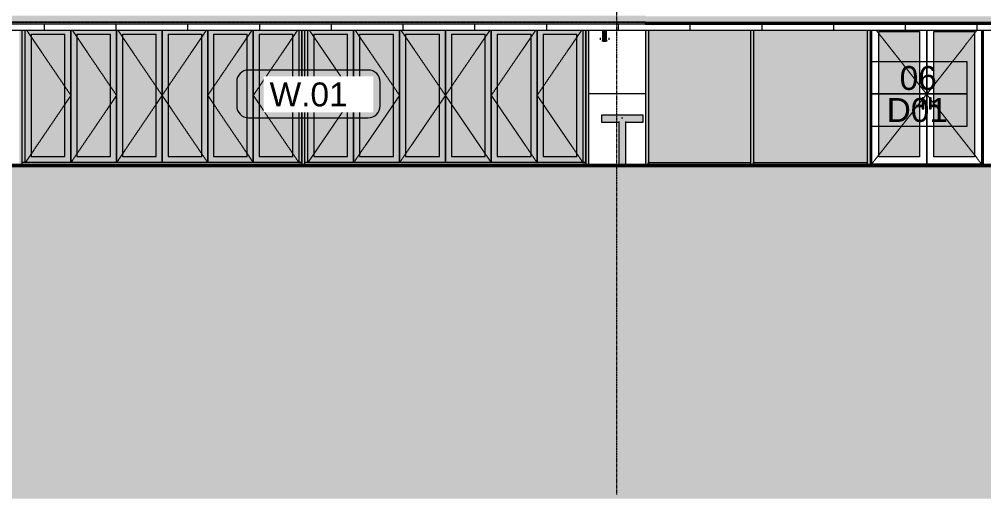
# Model space of a CAD drawing. Header units: millimetres. Extents: x -2361666 to -2009843, y -375 to 29863.
# Drawn here: x -2083591 to -2067463, y -375 to 7650 of the extents above; entities that cross this region are included whole.
import ezdxf

# ---------------------------------------------------------------- set-up
doc = ezdxf.new("R2010")
doc.units = ezdxf.units.MM
for name, pattern in [('AEC_Center', [24, 12, -4, 4, -4]), ('Dash Small', [9, 3, -1.5, 3, -1.5]), ('Grid Line', [21, 12, -3, 3, -3])]:
    doc.linetypes.add(name, pattern=pattern)
for name, color, linetype, lineweight in [('A-CLNG', 13, 'Continuous', 5), ('A-CLNG-PATT', 13, 'Continuous', 5), ('A-DETL', 90, 'Continuous', 50), ('A-DETL-GENF', 92, 'Continuous', 5), ('A-DOOR', 31, 'Continuous', 5), ('A-DOOR-FRAM', 31, 'Continuous', 5), ('A-DOOR-GLAZ', 31, 'Continuous', 5), ('A-DOOR-IDEN', 31, 'Continuous', 5), ('A-FLOR-LEVL', 51, 'Continuous', 5), ('A-GLAZ-CURT', 52, 'Continuous', 5), ('A-GLAZ-CWMG', 51, 'Continuous', 5), ('A-ROOF', 132, 'Continuous', 5), ('A-WALL', 113, 'Continuous', 5), ('A-WALL-IDEN', 211, 'Continuous', 5), ('A-WALL-PATT', 111, 'Continuous', 5), ('F-FIRE', 13, 'Continuous', 5), ('P-SANR-FIXT', 6, 'Continuous', 5), ('S-GRID', 1, 'Continuous', 5)]:
    doc.layers.add(name, color=color, linetype=linetype, lineweight=lineweight)
doc.styles.add('Arial_2', font='arial.ttf', dxfattribs={"height": 400})

# ---------------------------------------------------------------- blocks, each defined once
blk = doc.blocks.new('Hydrant_double8 - Hydrant_double-1019432-SOUTH EAST - PART C')
at = {"layer": 'F-FIRE'}
blk.add_hatch(color=256, dxfattribs=at).paths.add_polyline_path([(-1623129, 5986), (-1623129, 6046), (-1623829, 6044), (-1623829, 5986), (-1623479, 5986), (-1623490, 5996), (-1623469, 5996), (-1623479, 5986), (-1623253, 5986)])
h = blk.add_hatch(color=256, dxfattribs=at)
h.paths.add_polyline_path([(-1623479, 5986), (-1623419, 5926), (-1623129, 5928), (-1623129, 5986), (-1623479, 5986)])
h.paths.add_polyline_path([(-1623683, 5926), (-1623537, 5928), (-1623479, 5986), (-1623829, 5986), (-1623829, 5926)])
h = blk.add_hatch(color=256, dxfattribs=at)
h.paths.add_polyline_path([(-1623479, 5986), (-1623479, 5986), (-1623469, 5996), (-1623490, 5996), (-1623483, 5990)])
h.paths.add_polyline_path([(-1623539, 5200), (-1623419, 5200), (-1623422, 5928), (-1623479, 5986), (-1623539, 5926), (-1623539, 5353)])
for p, q in [((-1623129, 6046), (-1623829, 6046)), ((-1623829, 6046), (-1623829, 5986)), ((-1623829, 5986), (-1623829, 5926)), ((-1623469, 5996), (-1623490, 5996)), ((-1623129, 5986), (-1623129, 6046)), ((-1623129, 5926), (-1623129, 5986)), ((-1623829, 5926), (-1623525, 5926)), ((-1623539, 5941), (-1623539, 5200)), ((-1623434, 5926), (-1623129, 5926)), ((-1623419, 5200), (-1623419, 5941))]:
    blk.add_line(p, q, dxfattribs=at)
blk = doc.blocks.new('Downpipe - L Spreader - Default-1551929-SOUTH EAST - PART C')
at = {"layer": 'P-SANR-FIXT'}
for points in [[(-1623776, 7277), (-1623756, 7279), (-1623735, 7287), (-1623735, 7465), (-1623816, 7465), (-1623816, 7287), (-1623813, 7285), (-1623795, 7279)], [(-1623776, 7275), (-1623751, 7280), (-1623756, 7279), (-1623776, 7277), (-1623795, 7279), (-1623792, 7277)]]:
    blk.add_hatch(color=256, dxfattribs=at).paths.add_polyline_path(points)
for p, q in [((-1623851, 7340), (-1623851, 7307)), ((-1623701, 7307), (-1623701, 7340))]:
    blk.add_line(p, q, dxfattribs=at)
blk.add_open_spline([(-1623735, 7287), (-1623736, 7287), (-1623740, 7285), (-1623747, 7282), (-1623760, 7278), (-1623776, 7276), (-1623796, 7279), (-1623809, 7283), (-1623816, 7287), (-1623817, 7287)], degree=3, knots=[0.3172952, 0.3172952, 0.3172952, 0.3172952, 0.3333333, 0.375, 0.4166667, 0.5, 0.5833333, 0.6666667, 0.6827017, 0.6827017, 0.6827017, 0.6827017], dxfattribs=at)
blk = doc.blocks.new('Door_CW_BiFold_TwoWayInfillPanel_AF - Default-2183429-SOUTH EAST - PART C')
at = {"layer": 'A-DOOR'}
h = blk.add_hatch(color=256, dxfattribs=at)
h.paths.add_polyline_path([(-1628738, 5250), (-1627972, 5250), (-1627973, 7465), (-1628738, 7465), (-1628738, 6414)])
h.paths.add_polyline_path([(-1628252, 5350), (-1628638, 5350), (-1628638, 7400), (-1628072, 7400), (-1628072, 5350)])
h = blk.add_hatch(color=256, dxfattribs=at)
h.paths.add_polyline_path([(-1627972, 5250), (-1627205, 5250), (-1627207, 7465), (-1627972, 7465), (-1627972, 6414)])
h.paths.add_polyline_path([(-1627872, 5350), (-1627872, 7400), (-1627305, 7400), (-1627305, 5350)])
h = blk.add_hatch(color=256, dxfattribs=at)
h.paths.add_polyline_path([(-1627205, 5250), (-1626438, 5250), (-1626440, 7465), (-1627205, 7465), (-1627205, 6414)])
h.paths.add_polyline_path([(-1626586, 5350), (-1627105, 5350), (-1627105, 7400), (-1626538, 7400), (-1626538, 5350)])
h = blk.add_hatch(color=256, dxfattribs=at)
h.paths.add_polyline_path([(-1626438, 5250), (-1625672, 5250), (-1625673, 7465), (-1626438, 7465), (-1626438, 6414)])
h.paths.add_polyline_path([(-1626338, 5350), (-1626338, 7400), (-1625772, 7400), (-1625772, 5350)])
h = blk.add_hatch(color=256, dxfattribs=at)
h.paths.add_polyline_path([(-1625672, 5250), (-1624905, 5250), (-1624907, 7465), (-1625672, 7465), (-1625672, 6414)])
h.paths.add_polyline_path([(-1625572, 5350), (-1625572, 7400), (-1625005, 7400), (-1625005, 5350)])
h = blk.add_hatch(color=256, dxfattribs=at)
h.paths.add_polyline_path([(-1624238, 5250), (-1624138, 5250), (-1624140, 7465), (-1624905, 7465), (-1624905, 5250), (-1624800, 5250)])
h.paths.add_polyline_path([(-1624238, 5350), (-1624805, 5350), (-1624805, 7400), (-1624238, 7400), (-1624238, 5565)])
at = {"layer": 'A-DOOR-FRAM'}
h = blk.add_hatch(color=256, dxfattribs=at)
h.paths.add_polyline_path([(-1624138, 5250), (-1624088, 5250), (-1624088, 7465), (-1624138, 7465), (-1624138, 5350)])
h.paths.add_polyline_path([(-1628738, 5250), (-1628739, 7465), (-1628788, 7465), (-1628788, 5250)])
at = {"layer": 'A-DOOR-GLAZ'}
for points in [[(-1628072, 5350), (-1628072, 7400), (-1628638, 7400), (-1628638, 5350), (-1628252, 5350)], [(-1627872, 5350), (-1627305, 5350), (-1627305, 7400), (-1627872, 7400), (-1627872, 5917)], [(-1626538, 5350), (-1626538, 7400), (-1627105, 7400), (-1627105, 5350), (-1626586, 5350)], [(-1626338, 5350), (-1625772, 5350), (-1625772, 7400), (-1626338, 7400), (-1626338, 5917)], [(-1625005, 5350), (-1625005, 7400), (-1625572, 7400), (-1625572, 5350)], [(-1624238, 5350), (-1624238, 7400), (-1624805, 7400), (-1624805, 5350)]]:
    blk.add_hatch(color=256, dxfattribs=at).paths.add_polyline_path(points)
at = {"layer": 'A-DOOR', "linetype": 'Dash Small'}
for p, q in [((-1628714, 7465), (-1627972, 6375)), ((-1627948, 7465), (-1627205, 6375)), ((-1627181, 7465), (-1626438, 6375)), ((-1625695, 7465), (-1626438, 6375)), ((-1624929, 7465), (-1625672, 6375)), ((-1624162, 7465), (-1624905, 6375)), ((-1627972, 6375), (-1628738, 5250)), ((-1627205, 6375), (-1627972, 5250)), ((-1626438, 6375), (-1627205, 5250)), ((-1626438, 6375), (-1625672, 5250)), ((-1625672, 6375), (-1624905, 5250)), ((-1624905, 6375), (-1624138, 5250))]:
    blk.add_line(p, q, dxfattribs=at)
at = {"layer": 'A-DOOR'}
for p, q in [((-1627972, 5250), (-1627972, 7465)), ((-1627972, 7465), (-1627972, 5250)), ((-1627205, 5250), (-1627205, 7465)), ((-1627205, 7465), (-1627205, 5250)), ((-1626438, 5250), (-1626438, 7465)), ((-1626438, 7465), (-1626438, 5250)), ((-1625672, 7465), (-1625672, 5250)), ((-1625672, 5250), (-1625672, 7465)), ((-1624905, 7465), (-1624905, 5250)), ((-1624905, 5250), (-1624905, 7465)), ((-1628638, 7400), (-1628638, 5350)), ((-1628638, 7400), (-1628072, 7400)), ((-1628072, 5350), (-1628072, 7400)), ((-1627872, 7400), (-1627872, 5350)), ((-1627872, 7400), (-1627305, 7400)), ((-1627305, 5350), (-1627305, 7400)), ((-1627105, 7400), (-1627105, 5350)), ((-1627105, 7400), (-1626538, 7400)), ((-1626538, 5350), (-1626538, 7400)), ((-1626338, 7400), (-1626338, 5350)), ((-1626338, 7400), (-1625772, 7400)), ((-1625772, 5350), (-1625772, 7400)), ((-1625572, 7400), (-1625572, 5350)), ((-1625572, 7400), (-1625005, 7400)), ((-1625005, 5350), (-1625005, 7400)), ((-1624805, 7400), (-1624805, 5350)), ((-1624805, 7400), (-1624238, 7400)), ((-1624238, 5350), (-1624238, 7400)), ((-1628638, 5350), (-1628072, 5350)), ((-1627872, 5350), (-1627305, 5350)), ((-1627105, 5350), (-1626538, 5350)), ((-1626338, 5350), (-1625772, 5350)), ((-1625572, 5350), (-1625005, 5350)), ((-1624805, 5350), (-1624238, 5350))]:
    blk.add_line(p, q, dxfattribs=at)
at = {"layer": 'A-DOOR-FRAM'}
for p, q in [((-1628788, 5250), (-1628788, 7465)), ((-1628738, 5250), (-1628738, 7465)), ((-1624138, 7465), (-1624138, 5250)), ((-1624088, 5250), (-1624088, 7465)), ((-1628738, 5250), (-1628788, 5250)), ((-1624138, 5250), (-1624088, 5250))]:
    blk.add_line(p, q, dxfattribs=at)
blk = doc.blocks.new('Rectangular Mullion - 50x100mm-2183125-SOUTH EAST - PART C')
at = {"layer": 'A-GLAZ-CWMG'}
blk.add_hatch(color=256, dxfattribs=at).paths.add_polyline_path([(-1628788, 5200), (-1624088, 5200), (-1624088, 5250), (-1628788, 5250)])
for p, q in [((-1628788, 5200), (-1628788, 5250)), ((-1624088, 5250), (-1628788, 5250)), ((-1624088, 5250), (-1624088, 5200))]:
    blk.add_line(p, q, dxfattribs=at)
blk = doc.blocks.new('Rectangular Mullion - 50x100mm-1425432-SOUTH EAST - PART C')
at = {"layer": 'A-GLAZ-CWMG'}
blk.add_hatch(color=256, dxfattribs=at).paths.add_polyline_path([(-1628788, 5200), (-1628788, 7465), (-1628838, 7465), (-1628838, 5200)])
for p, q in [((-1628838, 7465), (-1628838, 5200)), ((-1628788, 5200), (-1628788, 7465))]:
    blk.add_line(p, q, dxfattribs=at)
blk = doc.blocks.new('Rectangular Mullion - 50x100mm-V406-SOUTH EAST - PART C')
at = {"layer": 'A-GLAZ-CWMG'}
blk.add_hatch(color=256, dxfattribs=at).paths.add_polyline_path([(-1624086, 5200), (-1624043, 5200), (-1624043, 7465), (-1624088, 7465), (-1624088, 5200)])
blk.add_line((-1624088, 7465), (-1624088, 5200), dxfattribs=at)
blk = doc.blocks.new('Door_CW_BiFold_TwoWayInfillPanel_AF - Default-2183510-SOUTH EAST - PART C')
at = {"layer": 'A-DOOR'}
h = blk.add_hatch(color=256, dxfattribs=at)
h.paths.add_polyline_path([(-1633463, 5250), (-1632701, 5250), (-1632702, 7465), (-1633463, 7465), (-1633463, 5565)])
h.paths.add_polyline_path([(-1633363, 5350), (-1633363, 7400), (-1632801, 7400), (-1632801, 5350), (-1633251, 5350)])
h = blk.add_hatch(color=256, dxfattribs=at)
h.paths.add_polyline_path([(-1632701, 5250), (-1631938, 5250), (-1631940, 7465), (-1632701, 7465), (-1632701, 6414)])
h.paths.add_polyline_path([(-1632601, 5350), (-1632601, 7400), (-1632038, 7400), (-1632038, 5350)])
h = blk.add_hatch(color=256, dxfattribs=at)
h.paths.add_polyline_path([(-1631276, 5250), (-1631176, 5250), (-1631177, 7465), (-1631938, 7465), (-1631938, 5250), (-1631280, 5250)])
h.paths.add_polyline_path([(-1631585, 5350), (-1631838, 5350), (-1631838, 7400), (-1631276, 7400), (-1631276, 5350)])
h = blk.add_hatch(color=256, dxfattribs=at)
h.paths.add_polyline_path([(-1631176, 5250), (-1630413, 5250), (-1630415, 7465), (-1631176, 7465), (-1631176, 6414)])
h.paths.add_polyline_path([(-1631076, 5350), (-1631076, 7400), (-1630513, 7400), (-1630513, 5350)])
h = blk.add_hatch(color=256, dxfattribs=at)
h.paths.add_polyline_path([(-1630413, 5250), (-1629651, 5250), (-1629652, 7465), (-1630413, 7465), (-1630413, 6414)])
h.paths.add_polyline_path([(-1630313, 5350), (-1630313, 7400), (-1629751, 7400), (-1629751, 5350), (-1629919, 5350)])
h = blk.add_hatch(color=256, dxfattribs=at)
h.paths.add_polyline_path([(-1629651, 5250), (-1628888, 5250), (-1628890, 7465), (-1629651, 7465), (-1629651, 6414)])
h.paths.add_polyline_path([(-1629551, 5350), (-1629551, 7400), (-1628988, 7400), (-1628988, 5350)])
at = {"layer": 'A-DOOR-FRAM'}
h = blk.add_hatch(color=256, dxfattribs=at)
h.paths.add_polyline_path([(-1633463, 5250), (-1633464, 7465), (-1633513, 7465), (-1633513, 5250)])
h.paths.add_polyline_path([(-1628888, 5250), (-1628838, 5250), (-1628838, 7465), (-1628888, 7465), (-1628888, 5350)])
at = {"layer": 'A-DOOR-GLAZ'}
for points in [[(-1632801, 5350), (-1632801, 7400), (-1633363, 7400), (-1633363, 5350), (-1633251, 5350)], [(-1632601, 5350), (-1632038, 5350), (-1632038, 7400), (-1632601, 7400), (-1632601, 5912)], [(-1631838, 5350), (-1631276, 5350), (-1631276, 7400), (-1631838, 7400), (-1631838, 5912)], [(-1631076, 5350), (-1630513, 5350), (-1630513, 7400), (-1631076, 7400), (-1631076, 5912)], [(-1630313, 5350), (-1629751, 5350), (-1629751, 7400), (-1630313, 7400), (-1630313, 5912)], [(-1629551, 5350), (-1628988, 5350), (-1628988, 7400), (-1629551, 7400), (-1629551, 5912)]]:
    blk.add_hatch(color=256, dxfattribs=at).paths.add_polyline_path(points)
at = {"layer": 'A-DOOR', "linetype": 'Dash Small'}
for p, q in [((-1633440, 7465), (-1632701, 6375)), ((-1632677, 7465), (-1631938, 6375)), ((-1631915, 7465), (-1631176, 6375)), ((-1630437, 7465), (-1631176, 6375)), ((-1629674, 7465), (-1630413, 6375)), ((-1628912, 7465), (-1629651, 6375)), ((-1632701, 6375), (-1633463, 5250)), ((-1631938, 6375), (-1632701, 5250)), ((-1631176, 6375), (-1631938, 5250)), ((-1631176, 6375), (-1630413, 5250)), ((-1630413, 6375), (-1629651, 5250)), ((-1629651, 6375), (-1628888, 5250))]:
    blk.add_line(p, q, dxfattribs=at)
at = {"layer": 'A-DOOR'}
for p, q in [((-1632701, 5250), (-1632701, 7465)), ((-1632701, 7465), (-1632701, 5250)), ((-1631938, 5250), (-1631938, 7465)), ((-1631938, 7465), (-1631938, 5250)), ((-1631176, 5250), (-1631176, 7465)), ((-1631176, 7465), (-1631176, 5250)), ((-1630413, 7465), (-1630413, 5250)), ((-1630413, 5250), (-1630413, 7465)), ((-1629651, 7465), (-1629651, 5250)), ((-1629651, 5250), (-1629651, 7465)), ((-1633363, 7400), (-1633363, 5350)), ((-1633363, 7400), (-1632801, 7400)), ((-1632801, 5350), (-1632801, 7400)), ((-1632601, 7400), (-1632601, 5350)), ((-1632601, 7400), (-1632038, 7400)), ((-1632038, 5350), (-1632038, 7400)), ((-1631838, 7400), (-1631838, 5350)), ((-1631838, 7400), (-1631276, 7400)), ((-1631276, 5350), (-1631276, 7400)), ((-1631076, 7400), (-1631076, 5350)), ((-1631076, 7400), (-1630513, 7400)), ((-1630513, 5350), (-1630513, 7400)), ((-1630313, 7400), (-1630313, 5350)), ((-1630313, 7400), (-1629751, 7400)), ((-1629751, 5350), (-1629751, 7400)), ((-1629551, 7400), (-1629551, 5350)), ((-1629551, 7400), (-1628988, 7400)), ((-1628988, 5350), (-1628988, 7400)), ((-1633363, 5350), (-1632801, 5350)), ((-1632601, 5350), (-1632038, 5350)), ((-1631838, 5350), (-1631276, 5350)), ((-1631076, 5350), (-1630513, 5350)), ((-1630313, 5350), (-1629751, 5350)), ((-1629551, 5350), (-1628988, 5350))]:
    blk.add_line(p, q, dxfattribs=at)
at = {"layer": 'A-DOOR-FRAM'}
for p, q in [((-1633513, 5250), (-1633513, 7465)), ((-1633463, 5250), (-1633463, 7465)), ((-1628888, 7465), (-1628888, 5250)), ((-1628838, 5250), (-1628838, 7465)), ((-1633463, 5250), (-1633513, 5250)), ((-1628888, 5250), (-1628838, 5250))]:
    blk.add_line(p, q, dxfattribs=at)
blk = doc.blocks.new('Rectangular Mullion - 50x100mm-2183126-SOUTH EAST - PART C')
at = {"layer": 'A-GLAZ-CWMG'}
blk.add_hatch(color=256, dxfattribs=at).paths.add_polyline_path([(-1633513, 5200), (-1628838, 5200), (-1628838, 5250), (-1633513, 5250)])
for p, q in [((-1633513, 5200), (-1633513, 5250)), ((-1628838, 5250), (-1633513, 5250)), ((-1628838, 5250), (-1628838, 5200))]:
    blk.add_line(p, q, dxfattribs=at)
blk = doc.blocks.new('Rectangular Mullion - 50x100mm-1425435-SOUTH EAST - PART C')
at = {"layer": 'A-GLAZ-CWMG'}
blk.add_hatch(color=256, dxfattribs=at).paths.add_polyline_path([(-1633563, 5200), (-1633513, 5200), (-1633513, 7465), (-1633563, 7465), (-1633563, 5565)])
blk.add_line((-1633513, 5200), (-1633513, 7465), dxfattribs=at)
blk = doc.blocks.new('Rectangular Mullion - 50x100mm-V420-SOUTH EAST - PART C')
at = {"layer": 'A-GLAZ-CWMG'}
h = blk.add_hatch(color=256, dxfattribs=at)
h.paths.add_polyline_path([(-1623043, 5200), (-1623043, 7465), (-1623093, 7465), (-1623093, 5200)])
h.paths.add_polyline_path([(-1623089, 7592), (-1623043, 7592), (-1623043, 7600), (-1623089, 7600)])
for p, q in [((-1623043, 7600), (-1623043, 7592)), ((-1623093, 7465), (-1623093, 5200)), ((-1623043, 7465), (-1623043, 5200))]:
    blk.add_line(p, q, dxfattribs=at)
blk = doc.blocks.new('System Panel - Glazed-1425433-SOUTH EAST - PART C')
at = {"layer": 'A-GLAZ-CURT'}
blk.add_hatch(color=256, dxfattribs=at).paths.add_polyline_path([(-1604923, 5250), (-1603035, 5250), (-1603035, 7465), (-1604935, 7465), (-1604935, 5250)])
blk = doc.blocks.new('System Panel - Glazed-2654086-SOUTH EAST - PART C')
at = {"layer": 'A-GLAZ-CURT'}
blk.add_hatch(color=256, dxfattribs=at).paths.add_polyline_path([(-1612422, 5250), (-1610835, 5250), (-1610835, 7465), (-1612543, 7465), (-1612543, 5250)])
blk = doc.blocks.new('Rectangular Mullion - 50x100mm-1215462-SOUTH EAST - PART C')
at = {"layer": 'A-GLAZ-CWMG'}
blk.add_hatch(color=256, dxfattribs=at).paths.add_polyline_path([(-1604923, 5200), (-1603035, 5200), (-1603035, 5250), (-1604935, 5250), (-1604935, 5200)])
for p, q in [((-1604935, 5200), (-1604935, 5250)), ((-1604935, 5250), (-1603035, 5250)), ((-1603035, 5250), (-1603035, 5200))]:
    blk.add_line(p, q, dxfattribs=at)
blk = doc.blocks.new('Rectangular Mullion - 50x100mm-2654084-SOUTH EAST - PART C')
at = {"layer": 'A-GLAZ-CWMG'}
blk.add_hatch(color=256, dxfattribs=at).paths.add_polyline_path([(-1612422, 5200), (-1610835, 5200), (-1610835, 5250), (-1612543, 5250), (-1612543, 5200)])
for p, q in [((-1612543, 5200), (-1612543, 5250)), ((-1612543, 5250), (-1610835, 5250)), ((-1610835, 5250), (-1610835, 5200))]:
    blk.add_line(p, q, dxfattribs=at)
blk = doc.blocks.new('Rectangular Mullion - 50x100mm-V408-SOUTH EAST - PART C')
at = {"layer": 'A-GLAZ-CWMG'}
h = blk.add_hatch(color=256, dxfattribs=at)
h.paths.add_polyline_path([(-1604935, 5200), (-1604935, 7465), (-1604985, 7465), (-1604985, 5200)])
h.paths.add_polyline_path([(-1604985, 7592), (-1604935, 7592), (-1604935, 7600), (-1604985, 7600)])
for p, q in [((-1604985, 7600), (-1604985, 7592)), ((-1604935, 7600), (-1604935, 7592)), ((-1604985, 7465), (-1604985, 5200)), ((-1604935, 7465), (-1604935, 5200))]:
    blk.add_line(p, q, dxfattribs=at)
blk = doc.blocks.new('Rectangular Mullion - 50x100mm-V410-SOUTH EAST - PART C')
at = {"layer": 'A-GLAZ-CWMG'}
h = blk.add_hatch(color=256, dxfattribs=at)
h.paths.add_polyline_path([(-1610785, 5200), (-1610785, 7465), (-1610835, 7465), (-1610835, 5200)])
h.paths.add_polyline_path([(-1610835, 7592), (-1610785, 7592), (-1610785, 7600), (-1610835, 7600)])
for p, q in [((-1610835, 7600), (-1610835, 7592)), ((-1610785, 7600), (-1610785, 7592)), ((-1610835, 7465), (-1610835, 5200)), ((-1610785, 7465), (-1610785, 5200))]:
    blk.add_line(p, q, dxfattribs=at)
blk = doc.blocks.new('X_Door-Panel-Hinge-Standard - Standard-1909126-SOUTH EAST - PART C')
at = {"layer": 'A-DOOR-GLAZ'}
h = blk.add_hatch(color=256, dxfattribs=at)
h.paths.add_polyline_path([(-1607749, 6207), (-1607748, 6194), (-1607745, 6202), (-1607748, 6206)])
h.paths.add_polyline_path([(-1607087, 5345), (-1607087, 7445), (-1607767, 7445), (-1607767, 6208), (-1607722, 6206), (-1607720, 6198), (-1607723, 6192), (-1607732, 6194), (-1607744, 6193), (-1607767, 6192), (-1607767, 5345)])
at = {"layer": 'A-DOOR', "linetype": 'Dash Small'}
for p, q in [((-1607887, 6395), (-1607046, 7465)), ((-1607840, 6335), (-1607887, 6395)), ((-1607739, 6207), (-1607814, 6302)), ((-1606967, 5225), (-1607729, 6194))]:
    blk.add_line(p, q, dxfattribs=at)
at = {"layer": 'A-DOOR'}
for p, q in [((-1607887, 5225), (-1607887, 7465)), ((-1607767, 7445), (-1607087, 7445)), ((-1607767, 6208), (-1607767, 7445)), ((-1607087, 7445), (-1607087, 5345)), ((-1606967, 7465), (-1606967, 5225)), ((-1607767, 5345), (-1607767, 6193)), ((-1607087, 5345), (-1607767, 5345)), ((-1606967, 5225), (-1607887, 5225))]:
    blk.add_line(p, q, dxfattribs=at)
blk = doc.blocks.new('X_Door-Panel-Hinge-Standard - Standard-V421-SOUTH EAST - PART C')
at = {"layer": 'A-DOOR-GLAZ'}
h = blk.add_hatch(color=256, dxfattribs=at)
h.paths.add_polyline_path([(-1618527, 6193), (-1618528, 6206), (-1618533, 6200), (-1618528, 6194)])
h.paths.add_polyline_path([(-1618509, 5345), (-1618509, 6192), (-1618555, 6194), (-1618556, 6202), (-1618553, 6208), (-1618545, 6206), (-1618533, 6207), (-1618509, 6208), (-1618509, 7445), (-1619189, 7445), (-1619189, 5345)])
at = {"layer": 'A-DOOR'}
for p, q in [((-1619309, 5225), (-1619309, 7465)), ((-1619189, 5345), (-1619189, 7445)), ((-1619189, 7445), (-1618509, 7445)), ((-1618509, 7445), (-1618509, 6208)), ((-1618389, 7465), (-1618389, 5225)), ((-1618509, 6193), (-1618509, 5345)), ((-1618509, 5345), (-1619189, 5345)), ((-1618389, 5225), (-1619309, 5225))]:
    blk.add_line(p, q, dxfattribs=at)
at = {"layer": 'A-DOOR', "linetype": 'Dash Small'}
for p, q in [((-1618389, 6395), (-1619231, 7465)), ((-1618537, 6207), (-1618462, 6302)), ((-1618437, 6335), (-1618389, 6395)), ((-1619309, 5225), (-1618548, 6194))]:
    blk.add_line(p, q, dxfattribs=at)
blk = doc.blocks.new('X_Door-Frame-Wood - Standard-V413-SOUTH EAST - PART C')
at = {"layer": 'A-DOOR-FRAM'}
for p, q in [((-1598331, 7600), (-1598331, 7592)), ((-1596445, 7600), (-1596445, 7592)), ((-1598331, 7465), (-1598331, 5200)), ((-1598311, 5200), (-1598311, 7465)), ((-1596465, 5200), (-1596465, 7465)), ((-1596445, 7465), (-1596445, 5200)), ((-1598286, 5200), (-1598286, 5225)), ((-1596490, 5225), (-1596490, 5200))]:
    blk.add_line(p, q, dxfattribs=at)
blk = doc.blocks.new('X_Door-Handle-Lockwood 4800 Series Lever - Standard-V422-SOUTH EAST - PART C')
at = {"layer": 'A-DOOR'}
h = blk.add_hatch(color=256, dxfattribs=at)
h.paths.add_polyline_path([(-1618452, 6150), (-1618436, 6151), (-1618439, 6310), (-1618442, 6284), (-1618449, 6281), (-1618456, 6284), (-1618459, 6291), (-1618461, 6324), (-1618462, 6334), (-1618462, 6208), (-1618454, 6209), (-1618447, 6210), (-1618441, 6205), (-1618440, 6197), (-1618444, 6191), (-1618452, 6190), (-1618462, 6192), (-1618461, 6150), (-1618454, 6150)])
h.paths.add_polyline_path([(-1618440, 6306), (-1618437, 6335), (-1618462, 6334), (-1618457, 6309), (-1618452, 6313), (-1618444, 6312), (-1618441, 6308)])
for points in [[(-1618449, 6281), (-1618443, 6284), (-1618439, 6291), (-1618441, 6308), (-1618453, 6312), (-1618459, 6306), (-1618459, 6288), (-1618452, 6282), (-1618451, 6281)], [(-1618545, 6200), (-1618531, 6202), (-1618527, 6207), (-1618555, 6206), (-1618558, 6200), (-1618551, 6200)], [(-1618553, 6192), (-1618545, 6194), (-1618535, 6193), (-1618528, 6194), (-1618535, 6200), (-1618556, 6198), (-1618554, 6193)], [(-1618527, 6200), (-1618476, 6202), (-1618476, 6208), (-1618527, 6206), (-1618527, 6202)], [(-1618527, 6192), (-1618476, 6194), (-1618476, 6200), (-1618527, 6198), (-1618527, 6193)], [(-1618466, 6192), (-1618447, 6195), (-1618447, 6200), (-1618472, 6198), (-1618476, 6193), (-1618470, 6192)], [(-1618470, 6200), (-1618446, 6202), (-1618449, 6206), (-1618470, 6208), (-1618475, 6206), (-1618471, 6200)]]:
    blk.add_hatch(color=256, dxfattribs=at).paths.add_polyline_path(points)
for p, q in [((-1618462, 6334), (-1618462, 6208)), ((-1618437, 6335), (-1618461, 6335)), ((-1618459, 6303), (-1618459, 6291)), ((-1618439, 6291), (-1618439, 6303)), ((-1618436, 6151), (-1618436, 6334)), ((-1618476, 6208), (-1618527, 6208)), ((-1618527, 6192), (-1618476, 6192)), ((-1618462, 6192), (-1618462, 6151)), ((-1618461, 6150), (-1618437, 6150))]:
    blk.add_line(p, q, dxfattribs=at)
at = {"layer": 'A-DOOR', "flags": 128}
for points in [[(-1618562, 6200), (-1618562, 6200), (-1618562, 6201), (-1618562, 6201), (-1618562, 6201), (-1618562, 6202), (-1618562, 6202), (-1618562, 6202), (-1618562, 6203), (-1618562, 6203), (-1618562, 6203), (-1618561, 6203), (-1618561, 6204), (-1618561, 6204), (-1618561, 6204), (-1618561, 6205), (-1618561, 6205), (-1618560, 6205), (-1618560, 6205), (-1618560, 6206), (-1618560, 6206), (-1618560, 6206), (-1618559, 6206), (-1618559, 6206), (-1618559, 6207), (-1618559, 6207), (-1618558, 6207), (-1618558, 6207), (-1618558, 6207), (-1618557, 6207), (-1618557, 6207), (-1618557, 6208), (-1618557, 6208), (-1618556, 6208), (-1618556, 6208), (-1618556, 6208), (-1618555, 6208), (-1618555, 6208), (-1618555, 6208), (-1618554, 6208), (-1618554, 6208)], [(-1618554, 6192), (-1618555, 6192), (-1618555, 6192), (-1618555, 6192), (-1618556, 6192), (-1618556, 6192), (-1618556, 6192), (-1618556, 6192), (-1618557, 6192), (-1618557, 6193), (-1618557, 6193), (-1618558, 6193), (-1618558, 6193), (-1618558, 6193), (-1618558, 6193), (-1618559, 6193), (-1618559, 6194), (-1618559, 6194), (-1618560, 6194), (-1618560, 6194), (-1618560, 6194), (-1618560, 6195), (-1618560, 6195), (-1618561, 6195), (-1618561, 6195), (-1618561, 6196), (-1618561, 6196), (-1618561, 6196), (-1618561, 6197), (-1618562, 6197), (-1618562, 6197), (-1618562, 6197), (-1618562, 6198), (-1618562, 6198), (-1618562, 6198), (-1618562, 6199), (-1618562, 6199), (-1618562, 6199), (-1618562, 6200), (-1618562, 6200), (-1618562, 6200)], [(-1618527, 6208), (-1618528, 6208), (-1618529, 6208), (-1618530, 6208), (-1618532, 6208), (-1618533, 6208), (-1618534, 6208), (-1618535, 6208), (-1618536, 6208), (-1618537, 6208), (-1618538, 6208), (-1618539, 6208), (-1618540, 6208), (-1618541, 6208), (-1618542, 6208), (-1618542, 6208), (-1618543, 6208), (-1618544, 6208), (-1618545, 6208), (-1618546, 6208), (-1618547, 6208), (-1618547, 6208), (-1618548, 6208), (-1618549, 6208), (-1618549, 6208), (-1618550, 6208), (-1618551, 6208), (-1618551, 6208), (-1618552, 6208), (-1618552, 6208), (-1618552, 6208), (-1618553, 6208), (-1618553, 6208), (-1618553, 6208), (-1618554, 6208), (-1618554, 6208), (-1618554, 6208), (-1618554, 6208), (-1618554, 6208), (-1618554, 6208)], [(-1618554, 6192), (-1618554, 6192), (-1618554, 6192), (-1618554, 6192), (-1618554, 6192), (-1618554, 6192), (-1618553, 6192), (-1618553, 6192), (-1618553, 6192), (-1618553, 6192), (-1618552, 6192), (-1618552, 6192), (-1618551, 6192), (-1618551, 6192), (-1618550, 6192), (-1618550, 6192), (-1618549, 6192), (-1618548, 6192), (-1618548, 6192), (-1618547, 6192), (-1618546, 6192), (-1618545, 6192), (-1618544, 6192), (-1618544, 6192), (-1618543, 6192), (-1618542, 6192), (-1618541, 6192), (-1618540, 6192), (-1618539, 6192), (-1618538, 6192), (-1618537, 6192), (-1618536, 6192), (-1618535, 6192), (-1618534, 6192), (-1618533, 6192), (-1618532, 6192), (-1618531, 6192), (-1618530, 6192), (-1618529, 6192), (-1618528, 6192), (-1618527, 6192)], [(-1618449, 6208), (-1618449, 6208), (-1618449, 6208), (-1618449, 6208), (-1618450, 6208), (-1618450, 6208), (-1618450, 6208), (-1618450, 6208), (-1618451, 6208), (-1618451, 6208), (-1618451, 6208), (-1618452, 6208), (-1618452, 6208), (-1618453, 6208), (-1618453, 6208), (-1618454, 6208), (-1618455, 6208), (-1618455, 6208), (-1618456, 6208), (-1618457, 6208), (-1618457, 6208), (-1618458, 6208), (-1618459, 6208), (-1618460, 6208), (-1618461, 6208), (-1618462, 6208), (-1618463, 6208), (-1618464, 6208), (-1618464, 6208), (-1618465, 6208), (-1618466, 6208), (-1618467, 6208), (-1618469, 6208), (-1618470, 6208), (-1618471, 6208), (-1618472, 6208), (-1618473, 6208), (-1618474, 6208), (-1618475, 6208), (-1618476, 6208), (-1618476, 6208)], [(-1618476, 6192), (-1618475, 6192), (-1618474, 6192), (-1618473, 6192), (-1618472, 6192), (-1618471, 6192), (-1618470, 6192), (-1618469, 6192), (-1618468, 6192), (-1618467, 6192), (-1618466, 6192), (-1618465, 6192), (-1618464, 6192), (-1618463, 6192), (-1618462, 6192), (-1618461, 6192), (-1618460, 6192), (-1618459, 6192), (-1618458, 6192), (-1618458, 6192), (-1618457, 6192), (-1618456, 6192), (-1618455, 6192), (-1618455, 6192), (-1618454, 6192), (-1618454, 6192), (-1618453, 6192), (-1618452, 6192), (-1618452, 6192), (-1618451, 6192), (-1618451, 6192), (-1618451, 6192), (-1618450, 6192), (-1618450, 6192), (-1618450, 6192), (-1618450, 6192), (-1618449, 6192), (-1618449, 6192), (-1618449, 6192), (-1618449, 6192)]]:
    blk.add_lwpolyline(points, dxfattribs=at)
at = {"layer": 'A-DOOR'}
for centre, radius, start, end in [((-1618461, 6334), 1, 90, 180), ((-1618449, 6303), 10, 360, 180), ((-1618449, 6291), 10, 180, 0), ((-1618449, 6303), 10, 30, 120), ((-1618449, 6291), 10, 315, 0), ((-1618449, 6303), 10, 0, 15), ((-1618449, 6303), 10, 0, 15), ((-1618449, 6303), 10, 0, 15), ((-1618437, 6334), 1, 0, 90), ((-1618554, 6200), 8, 90, 270), ((-1618554, 6200), 8, 90.0001, 180), ((-1618554, 6200), 8, 180, 270), ((-1618461, 6151), 1, 180, 270), ((-1618449, 6291), 10, 195, 210), ((-1618449, 6200), 10, 0, 135), ((-1618449, 6200), 10, 225, 0), ((-1618449, 6291), 10, 240, 300), ((-1618449, 6200), 8, 90.0001, 120), ((-1618449, 6200), 8, 240, 270), ((-1618449, 6200), 8, 270, 90), ((-1618449, 6200), 8, 0, 90), ((-1618449, 6200), 8, 270.0001, 0), ((-1618437, 6151), 1, 270, 0)]:
    blk.add_arc(centre, radius, start, end, dxfattribs=at)
blk = doc.blocks.new('X_Door-Handle-Lockwood 4800 Series Lever - Standard-V423-SOUTH EAST - PART C')
at = {"layer": 'A-DOOR'}
h = blk.add_hatch(color=256, dxfattribs=at)
h.paths.add_polyline_path([(-1618330, 6150), (-1618314, 6151), (-1618314, 6192), (-1618322, 6191), (-1618330, 6190), (-1618336, 6195), (-1618337, 6203), (-1618332, 6209), (-1618325, 6210), (-1618314, 6208), (-1618317, 6310), (-1618320, 6284), (-1618327, 6281), (-1618334, 6284), (-1618337, 6291), (-1618339, 6324), (-1618340, 6334), (-1618339, 6150), (-1618332, 6150)])
h.paths.add_polyline_path([(-1618318, 6306), (-1618315, 6335), (-1618340, 6334), (-1618336, 6308), (-1618330, 6313), (-1618322, 6312), (-1618319, 6308)])
for points in [[(-1618327, 6281), (-1618320, 6285), (-1618317, 6291), (-1618319, 6309), (-1618327, 6312), (-1618337, 6306), (-1618337, 6303), (-1618336, 6289), (-1618330, 6282), (-1618329, 6281)], [(-1618311, 6192), (-1618301, 6194), (-1618307, 6200), (-1618331, 6200), (-1618330, 6194), (-1618312, 6192)], [(-1618307, 6200), (-1618304, 6202), (-1618300, 6207), (-1618320, 6207), (-1618330, 6205), (-1618330, 6200), (-1618311, 6200)], [(-1618254, 6200), (-1618249, 6202), (-1618249, 6208), (-1618300, 6206), (-1618300, 6200), (-1618267, 6200)], [(-1618254, 6192), (-1618249, 6194), (-1618249, 6200), (-1618300, 6198), (-1618300, 6192), (-1618267, 6192)], [(-1618223, 6192), (-1618219, 6200), (-1618245, 6198), (-1618249, 6193), (-1618225, 6193)], [(-1618232, 6200), (-1618220, 6202), (-1618223, 6208), (-1618232, 6206), (-1618241, 6207), (-1618248, 6206), (-1618241, 6200), (-1618235, 6200)]]:
    blk.add_hatch(color=256, dxfattribs=at).paths.add_polyline_path(points)
for p, q in [((-1618340, 6334), (-1618340, 6151)), ((-1618315, 6335), (-1618339, 6335)), ((-1618337, 6303), (-1618337, 6291)), ((-1618317, 6291), (-1618317, 6303)), ((-1618314, 6208), (-1618314, 6334)), ((-1618339, 6150), (-1618315, 6150)), ((-1618314, 6151), (-1618314, 6192)), ((-1618249, 6208), (-1618300, 6208)), ((-1618300, 6192), (-1618249, 6192))]:
    blk.add_line(p, q, dxfattribs=at)
at = {"layer": 'A-DOOR', "flags": 128}
for points in [[(-1618335, 6200), (-1618335, 6200), (-1618335, 6201), (-1618335, 6201), (-1618335, 6201), (-1618335, 6202), (-1618335, 6202), (-1618335, 6202), (-1618335, 6203), (-1618335, 6203), (-1618335, 6203), (-1618334, 6203), (-1618334, 6204), (-1618334, 6204), (-1618334, 6204), (-1618334, 6205), (-1618334, 6205), (-1618333, 6205), (-1618333, 6205), (-1618333, 6206), (-1618333, 6206), (-1618333, 6206), (-1618332, 6206), (-1618332, 6206), (-1618332, 6207), (-1618332, 6207), (-1618331, 6207), (-1618331, 6207), (-1618331, 6207), (-1618330, 6207), (-1618330, 6207), (-1618330, 6208), (-1618330, 6208), (-1618329, 6208), (-1618329, 6208), (-1618329, 6208), (-1618328, 6208), (-1618328, 6208), (-1618328, 6208), (-1618327, 6208), (-1618327, 6208)], [(-1618327, 6192), (-1618328, 6192), (-1618328, 6192), (-1618328, 6192), (-1618329, 6192), (-1618329, 6192), (-1618329, 6192), (-1618329, 6192), (-1618330, 6192), (-1618330, 6193), (-1618330, 6193), (-1618331, 6193), (-1618331, 6193), (-1618331, 6193), (-1618331, 6193), (-1618332, 6193), (-1618332, 6194), (-1618332, 6194), (-1618333, 6194), (-1618333, 6194), (-1618333, 6194), (-1618333, 6195), (-1618333, 6195), (-1618334, 6195), (-1618334, 6195), (-1618334, 6196), (-1618334, 6196), (-1618334, 6196), (-1618334, 6197), (-1618335, 6197), (-1618335, 6197), (-1618335, 6197), (-1618335, 6198), (-1618335, 6198), (-1618335, 6198), (-1618335, 6199), (-1618335, 6199), (-1618335, 6199), (-1618335, 6200), (-1618335, 6200), (-1618335, 6200)], [(-1618300, 6208), (-1618301, 6208), (-1618302, 6208), (-1618303, 6208), (-1618305, 6208), (-1618306, 6208), (-1618307, 6208), (-1618308, 6208), (-1618309, 6208), (-1618310, 6208), (-1618311, 6208), (-1618312, 6208), (-1618313, 6208), (-1618314, 6208), (-1618315, 6208), (-1618315, 6208), (-1618316, 6208), (-1618317, 6208), (-1618318, 6208), (-1618319, 6208), (-1618320, 6208), (-1618320, 6208), (-1618321, 6208), (-1618322, 6208), (-1618322, 6208), (-1618323, 6208), (-1618324, 6208), (-1618324, 6208), (-1618325, 6208), (-1618325, 6208), (-1618325, 6208), (-1618326, 6208), (-1618326, 6208), (-1618326, 6208), (-1618327, 6208), (-1618327, 6208), (-1618327, 6208), (-1618327, 6208), (-1618327, 6208), (-1618327, 6208)], [(-1618327, 6192), (-1618327, 6192), (-1618327, 6192), (-1618327, 6192), (-1618327, 6192), (-1618327, 6192), (-1618326, 6192), (-1618326, 6192), (-1618326, 6192), (-1618326, 6192), (-1618325, 6192), (-1618325, 6192), (-1618324, 6192), (-1618324, 6192), (-1618323, 6192), (-1618323, 6192), (-1618322, 6192), (-1618321, 6192), (-1618321, 6192), (-1618320, 6192), (-1618319, 6192), (-1618318, 6192), (-1618317, 6192), (-1618317, 6192), (-1618316, 6192), (-1618315, 6192), (-1618314, 6192), (-1618313, 6192), (-1618312, 6192), (-1618311, 6192), (-1618310, 6192), (-1618309, 6192), (-1618308, 6192), (-1618307, 6192), (-1618306, 6192), (-1618305, 6192), (-1618304, 6192), (-1618303, 6192), (-1618302, 6192), (-1618301, 6192), (-1618300, 6192)], [(-1618222, 6208), (-1618222, 6208), (-1618222, 6208), (-1618222, 6208), (-1618223, 6208), (-1618223, 6208), (-1618223, 6208), (-1618223, 6208), (-1618224, 6208), (-1618224, 6208), (-1618224, 6208), (-1618225, 6208), (-1618225, 6208), (-1618226, 6208), (-1618226, 6208), (-1618227, 6208), (-1618228, 6208), (-1618228, 6208), (-1618229, 6208), (-1618230, 6208), (-1618230, 6208), (-1618231, 6208), (-1618232, 6208), (-1618233, 6208), (-1618234, 6208), (-1618235, 6208), (-1618236, 6208), (-1618237, 6208), (-1618237, 6208), (-1618238, 6208), (-1618239, 6208), (-1618240, 6208), (-1618242, 6208), (-1618243, 6208), (-1618244, 6208), (-1618245, 6208), (-1618246, 6208), (-1618247, 6208), (-1618248, 6208), (-1618249, 6208), (-1618249, 6208)], [(-1618249, 6192), (-1618248, 6192), (-1618247, 6192), (-1618246, 6192), (-1618245, 6192), (-1618244, 6192), (-1618243, 6192), (-1618242, 6192), (-1618241, 6192), (-1618240, 6192), (-1618239, 6192), (-1618238, 6192), (-1618237, 6192), (-1618236, 6192), (-1618235, 6192), (-1618234, 6192), (-1618233, 6192), (-1618232, 6192), (-1618231, 6192), (-1618231, 6192), (-1618230, 6192), (-1618229, 6192), (-1618228, 6192), (-1618228, 6192), (-1618227, 6192), (-1618227, 6192), (-1618226, 6192), (-1618225, 6192), (-1618225, 6192), (-1618224, 6192), (-1618224, 6192), (-1618224, 6192), (-1618223, 6192), (-1618223, 6192), (-1618223, 6192), (-1618223, 6192), (-1618222, 6192), (-1618222, 6192), (-1618222, 6192), (-1618222, 6192)]]:
    blk.add_lwpolyline(points, dxfattribs=at)
at = {"layer": 'A-DOOR'}
for centre, radius, start, end in [((-1618339, 6334), 1, 90, 180), ((-1618327, 6303), 10, 0, 180), ((-1618327, 6303), 10, 165, 180), ((-1618327, 6303), 10, 165, 180), ((-1618327, 6303), 10, 165, 180), ((-1618327, 6291), 10, 180, 0), ((-1618327, 6291), 10, 180, 225), ((-1618327, 6303), 10, 60, 150), ((-1618327, 6303), 10, 0, 15), ((-1618327, 6303), 10, 0, 15), ((-1618327, 6303), 10, 0, 15), ((-1618315, 6334), 1, 0, 90), ((-1618339, 6151), 1, 180, 270), ((-1618327, 6200), 10, 45, 180), ((-1618327, 6200), 10, 180, 315), ((-1618327, 6200), 8, 90, 270), ((-1618327, 6200), 8, 60, 180), ((-1618327, 6200), 8, 180, 300), ((-1618327, 6291), 10, 240, 300), ((-1618327, 6291), 10, 330, 345), ((-1618315, 6151), 1, 270, 0), ((-1618222, 6200), 8, 270, 90), ((-1618222, 6200), 8, 0, 90), ((-1618222, 6200), 8, 270, 0)]:
    blk.add_arc(centre, radius, start, end, dxfattribs=at)
blk = doc.blocks.new('Rectangular Mullion - 50x100mm-1425424-SOUTH EAST - PART C')
at = {"layer": 'A-GLAZ-CWMG'}
blk.add_hatch(color=256, dxfattribs=at).paths.add_polyline_path([(-1603257, 7592), (-1603035, 7592), (-1603035, 7600), (-1604935, 7600), (-1604935, 7592), (-1604923, 7592)])
for p, q in [((-1604935, 7592), (-1604935, 7600)), ((-1603035, 7600), (-1603035, 7592))]:
    blk.add_line(p, q, dxfattribs=at)
blk = doc.blocks.new('Rectangular Mullion - 50x100mm-2654085-SOUTH EAST - PART C')
at = {"layer": 'A-GLAZ-CWMG'}
blk.add_hatch(color=256, dxfattribs=at).paths.add_polyline_path([(-1612422, 7592), (-1610835, 7592), (-1610835, 7600), (-1612543, 7600), (-1612543, 7592)])
for p, q in [((-1612543, 7592), (-1612543, 7600)), ((-1610835, 7600), (-1610835, 7592))]:
    blk.add_line(p, q, dxfattribs=at)
blk = doc.blocks.new('Area 51 Ceiling - External FC - Area 51 Ceiling - External FC-2924300-SOUTH EAST - PART C')
at = {"layer": 'A-CLNG-PATT'}
h = blk.add_hatch(dxfattribs=at)
h.set_pattern_fill('FP_273', color=256, style=0, pattern_type=2)
h.set_pattern_definition([(0, (0, 0), (812.8, 203.2), [67.056, -542.544, 67.056, -542.544, -3251.2]), (0, (0, 0), (812.8, 203.2), [-1219.2, 67.056, -1152.144, 67.056, -542.544, -1422.4]), (0, (0, 0), (812.8, 203.2), [-3048, 67.056, -339.344, 67.056, -948.944]), (120, (304.8, 101.6), (-582.376362, 602.305448), [67.056, -542.544, 67.056, -542.544, -3251.2]), (120, (304.8, 101.6), (-582.376362, 602.305448), [-1219.2, 67.056, -1152.144, 67.056, -542.544, -1422.4]), (120, (304.8, 101.6), (-582.376362, 602.305448), [-3048, 67.056, -339.344, 67.056, -948.944]), (240, (406.4, 508), (-230.423638, -805.505448), [67.056, -542.544, 67.056, -542.544, -3251.2]), (240, (406.4, 508), (-230.423638, -805.505448), [-1219.2, 67.056, -1152.144, 67.056, -542.544, -1422.4]), (240, (406.4, 508), (-230.423638, -805.505448), [-3048, 67.056, -339.344, 67.056, -948.944])])
h.paths.add_polyline_path([(-1634918, 7573), (-1623089, 7573), (-1623089, 7603), (-1644146, 7603), (-1644149, 7573), (-1635618, 7573)])
h.paths.add_polyline_path([(-1661579, 7573), (-1661122, 7573), (-1661122, 7603), (-1665433, 7603), (-1665432, 7573), (-1661646, 7573)])
h = blk.add_hatch(dxfattribs=at)
h.set_pattern_fill('FP_383', color=256, style=0, pattern_type=2)
h.set_pattern_definition([(90, (-1575571.5, 7591.7), (-2400, 1e-13), []), (180, (-1575571.5, 7591.7), (-1e-13, -1198.355), [])])
h.paths.add_polyline_path([(-1583885, 7562), (-1575864, 7562), (-1575864, 7592), (-1623089, 7592), (-1623089, 7562), (-1584094, 7562)])
h = blk.add_hatch(dxfattribs=at)
h.set_pattern_fill('FP_381', color=256, style=0, pattern_type=2)
h.set_pattern_definition([(180, (-1575571.47, 7465.04), (-2e-14, -125.606), []), (270, (-1575571.5, 7465), (1200, 7e-14), [])])
h.paths.add_polyline_path([(-1616588, 7465), (-1575571, 7465), (-1575864, 7562), (-1623089, 7562), (-1623089, 7573), (-1644149, 7573), (-1644579, 7561), (-1661091, 7562), (-1661122, 7573), (-1665433, 7573), (-1665433, 7465), (-1617421, 7465)])
at = {"layer": 'A-CLNG', "lineweight": 13}
for p, q in [((-1623089, 7603), (-1644146, 7603)), ((-1623089, 7573), (-1623089, 7603)), ((-1644149, 7573), (-1623089, 7573))]:
    blk.add_line(p, q, dxfattribs=at)
at = {"layer": 'A-CLNG'}
for p, q in [((-1623089, 7592), (-1575864, 7592)), ((-1665433, 7465), (-1575571, 7465)), ((-1623089, 7562), (-1623089, 7573)), ((-1575864, 7562), (-1623089, 7562))]:
    blk.add_line(p, q, dxfattribs=at)
blk = doc.blocks.new('Wall Tag - Wall Tag 12W-1876942-SOUTH EAST - PART C')
at = {"layer": 'A-WALL-IDEN'}
for p, q in [((-1627728, 6800), (-1629728, 6800)), ((-1629928, 6600), (-1629928, 6200)), ((-1627528, 6200), (-1627528, 6600)), ((-1629728, 6000), (-1627728, 6000))]:
    blk.add_line(p, q, dxfattribs=at)
for centre, start, end in [((-1629728, 6600), 90, 180), ((-1627728, 6600), 360, 90), ((-1629728, 6200), 180, 270), ((-1627728, 6200), 270, 0)]:
    blk.add_arc(centre, 200, start, end, dxfattribs=at)
blk = doc.blocks.new('AA_DOOR_MARK _ TYPE MARK_HA2 - Mark _ Type Mark-1751130-SOUTH EAST - PART C')
at = {"layer": 'A-DOOR-IDEN'}
for p, q in [((-1646578, 6940), (-1648178, 6940)), ((-1648178, 6940), (-1648178, 6400)), ((-1646578, 6400), (-1646578, 6940)), ((-1648178, 6400), (-1646578, 6400)), ((-1646578, 6400), (-1648178, 6400)), ((-1648178, 6400), (-1648178, 5860)), ((-1646578, 5860), (-1646578, 6400)), ((-1648178, 5860), (-1646578, 5860))]:
    blk.add_line(p, q, dxfattribs=at)

msp = doc.modelspace()

# ---------------------------------------------------------------- hatches: boundary and pattern name
at = {"layer": 'A-DETL-GENF'}
msp.add_hatch(color=7, dxfattribs=at).paths.add_polyline_path([(-2116896, -375), (-2014959, -375), (-2014959, 5200), (-2116896, 5200), (-2116896, 3019)])
at = {"layer": 'A-ROOF'}
h = msp.add_hatch(color=256, dxfattribs=at)
h.paths.add_polyline_path([(-2037454, 7600), (-2025601, 7601), (-2025892, 7697), (-2073116, 7697), (-2073116, 7708), (-2094174, 7708), (-2094646, 7696), (-2111119, 7697), (-2111150, 7708), (-2115458, 7708), (-2115458, 7603), (-2111150, 7602), (-2111143, 7600), (-2094273, 7600), (-2094111, 7603), (-2073117, 7603), (-2073117, 7600), (-2037871, 7600)])
h.paths.add_polyline_path([(-2063186, 7600), (-2063173, 7603), (-2063161, 7603)])
at = {"layer": 'A-WALL'}
h = msp.add_hatch(color=256, dxfattribs=at)
h.paths.add_polyline_path([(-2069363, 5200), (-2069359, 5200), (-2069359, 7465), (-2069363, 7465), (-2069363, 5225)])
h.paths.add_polyline_path([(-2067473, 5200), (-2067463, 5200), (-2067463, 7465), (-2067473, 7465), (-2067473, 5225)])
at = {"layer": 'A-WALL-PATT'}
h = msp.add_hatch(dxfattribs=at)
h.set_pattern_fill('FP_344', color=256, style=0, pattern_type=2)
h.set_pattern_definition([(90, (-2072271.4, 5200), (-6000, 4e-13), [1200, -1200]), (90, (-2071071.4, 5200), (-6000, 4e-13), [1200, -1200]), (90, (-2069871.4, 5200), (-6000, 4e-13), [1200, -1200]), (90, (-2071071.4, 6400), (-6000, 4e-13), [1200, -1200]), (90, (-2069871.4, 6400), (-6000, 4e-13), [1200, -1200]), (180, (-2071071.4, 6400), (-3e-13, -2400), [1200, -4800]), (180, (-2069871.4, 7600), (-3e-13, -2400), [1200, -4800]), (90, (-2069871.4, 5200), (-6000, 4e-13), [1200, -1200]), (90, (-2068671.4, 5200), (-6000, 4e-13), [1200, -1200]), (90, (-2068071.4, 5200), (-6000, 4e-13), [1200, -1200]), (90, (-2068671.4, 6400), (-6000, 4e-13), [1200, -1200]), (90, (-2068071.4, 6400), (-6000, 4e-13), [1200, -1200]), (180, (-2068671.4, 6400), (-3e-13, -2400), [1200, -4800]), (180, (-2068071.4, 7600), (-3e-13, -2400), [600, -5400]), (90, (-2072871.4, 5200), (-6000, 4e-13), [1200, -1200]), (90, (-2072271.4, 5200), (-6000, 4e-13), [1200, -1200]), (90, (-2072871.4, 6400), (-6000, 4e-13), [1200, -1200]), (90, (-2072271.4, 6400), (-6000, 4e-13), [1200, -1200]), (180, (-2072871.4, 6400), (-3e-13, -2400), [1200, -4800]), (180, (-2072271.4, 7600), (-3e-13, -2400), [600, -5400]), (90, (-2072271.4, 5200), (-6000, 4e-13), [1200, -1200]), (90, (-2074071.4, 5200), (-6000, 4e-13), [1200, -1200])])
h.paths.add_polyline_path([(-2074071, 5200), (-2073568, 5200), (-2073568, 5926), (-2073858, 5928), (-2073858, 6046), (-2073158, 6044), (-2073158, 5926), (-2073448, 5926), (-2073448, 5200), (-2073121, 5200), (-2073121, 7465), (-2073764, 7465), (-2073764, 7287), (-2073768, 7284), (-2073788, 7277), (-2073804, 7275), (-2073828, 7279), (-2073845, 7287), (-2073845, 7465), (-2074071, 7465), (-2074071, 5353)])

# ---------------------------------------------------------------- linework, layer by layer
at = {"layer": 'A-DETL'}
msp.add_line((-2014959, 5200), (-2116896, 5200), dxfattribs=at)
at = {"layer": 'A-FLOR-LEVL', "linetype": 'AEC_Center'}
for p, q in [((-2127298, 7600), (-2009843, 7600)), ((-2127298, 5200), (-2009843, 5200))]:
    msp.add_line(p, q, dxfattribs=at)
at = {"layer": 'A-ROOF'}
msp.add_line((-2073117, 7600), (-2025599, 7600), dxfattribs=at)
at = {"layer": 'A-WALL'}
for p, q in [((-2074071, 7465), (-2074071, 5200)), ((-2069363, 7465), (-2069363, 5200)), ((-2069349, 5200), (-2069349, 7465)), ((-2067483, 7465), (-2067483, 5200))]:
    msp.add_line(p, q, dxfattribs=at)
at = {"layer": 'S-GRID', "linetype": 'Grid Line'}
msp.add_line((-2073596, -305), (-2073596, 24961), dxfattribs=at)

# ---------------------------------------------------------------- block references
at = {"layer": 'A-CLNG'}
msp.add_blockref('Area 51 Ceiling - External FC - Area 51 Ceiling - External FC-2924300-SOUTH EAST - PART C', (-450028, 0), dxfattribs=at)
at = {"layer": 'A-DOOR'}
for name, p in [('X_Door-Frame-Wood - Standard-V413-SOUTH EAST - PART C', (-471028, 0)), ('Door_CW_BiFold_TwoWayInfillPanel_AF - Default-2183510-SOUTH EAST - PART C', (-450028, 0)), ('Door_CW_BiFold_TwoWayInfillPanel_AF - Default-2183429-SOUTH EAST - PART C', (-450028, 0)), ('X_Door-Panel-Hinge-Standard - Standard-V421-SOUTH EAST - PART C', (-450028, 0)), ('X_Door-Panel-Hinge-Standard - Standard-1909126-SOUTH EAST - PART C', (-460528, 0)), ('X_Door-Handle-Lockwood 4800 Series Lever - Standard-V422-SOUTH EAST - PART C', (-450028, 0)), ('X_Door-Handle-Lockwood 4800 Series Lever - Standard-V423-SOUTH EAST - PART C', (-450028, 0))]:
    msp.add_blockref(name, p, dxfattribs=at)
at = {"layer": 'A-DOOR-IDEN'}
msp.add_blockref('AA_DOOR_MARK _ TYPE MARK_HA2 - Mark _ Type Mark-1751130-SOUTH EAST - PART C', (-421160, 0), dxfattribs=at)
at = {"layer": 'A-GLAZ-CURT'}
for name, p in [('System Panel - Glazed-2654086-SOUTH EAST - PART C', (-460528, 0)), ('System Panel - Glazed-1425433-SOUTH EAST - PART C', (-466378, 0))]:
    msp.add_blockref(name, p, dxfattribs=at)
at = {"layer": 'A-GLAZ-CWMG'}
for name, p in [('Rectangular Mullion - 50x100mm-V420-SOUTH EAST - PART C', (-450028, 0)), ('Rectangular Mullion - 50x100mm-2654085-SOUTH EAST - PART C', (-460528, 0)), ('Rectangular Mullion - 50x100mm-V410-SOUTH EAST - PART C', (-460528, 0)), ('Rectangular Mullion - 50x100mm-1425424-SOUTH EAST - PART C', (-466378, 0)), ('Rectangular Mullion - 50x100mm-V408-SOUTH EAST - PART C', (-464428, 0)), ('Rectangular Mullion - 50x100mm-1425424-SOUTH EAST - PART C', (-464428, 0)), ('Rectangular Mullion - 50x100mm-1425435-SOUTH EAST - PART C', (-450028, 0)), ('Rectangular Mullion - 50x100mm-1425432-SOUTH EAST - PART C', (-450028, 0)), ('Rectangular Mullion - 50x100mm-V406-SOUTH EAST - PART C', (-450028, 0)), ('Rectangular Mullion - 50x100mm-2183126-SOUTH EAST - PART C', (-450028, 0)), ('Rectangular Mullion - 50x100mm-2183125-SOUTH EAST - PART C', (-450028, 0)), ('Rectangular Mullion - 50x100mm-2654084-SOUTH EAST - PART C', (-460528, 0)), ('Rectangular Mullion - 50x100mm-1215462-SOUTH EAST - PART C', (-466378, 0))]:
    msp.add_blockref(name, p, dxfattribs=at)
at = {"layer": 'A-WALL-IDEN'}
msp.add_blockref('Wall Tag - Wall Tag 12W-1876942-SOUTH EAST - PART C', (-450028, 0), dxfattribs=at)
at = {"layer": 'F-FIRE'}
msp.add_blockref('Hydrant_double8 - Hydrant_double-1019432-SOUTH EAST - PART C', (-450028, 0), dxfattribs=at)
at = {"layer": 'P-SANR-FIXT'}
msp.add_blockref('Downpipe - L Spreader - Default-1551929-SOUTH EAST - PART C', (-450028, 0), dxfattribs=at)

# ---------------------------------------------------------------- texts
at = {"layer": 'A-DOOR-IDEN', "char_height": 400, "attachment_point": 1, "style": 'Arial_2'}
for s, insert, width in [('06', (-2068869, 6867), 769.62), ('D01', (-2069086, 6331), 1266.67)]:
    msp.add_mtext(s, dxfattribs=dict(at, insert=insert, width=width))

# ---------------------------------------------------------------- next in the draw order: texts
at = {"layer": 'A-WALL-IDEN', "insert": (-2079405, 6592), "char_height": 400, "width": 1635.44, "attachment_point": 1, "style": 'Arial_2', "bg_fill": 3, "box_fill_scale": 1.25, "bg_fill_color": 256, "bg_fill_true_color": 13158600, "bg_fill_transparency": 0}
msp.add_mtext('W.01', dxfattribs=at)

doc.saveas('drawing.dxf')
